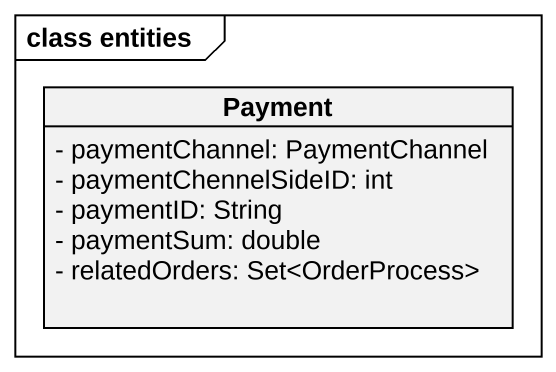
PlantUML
@startuml
mainframe class entities
hide circle
hide empty members
skinparam classAttributeIconSize 0
class Payment {
  - paymentChannel: PaymentChannel
  - paymentChennelSideID: int
  - paymentID: String
  - paymentSum: double
  - relatedOrders: Set<OrderProcess>
}
@enduml
